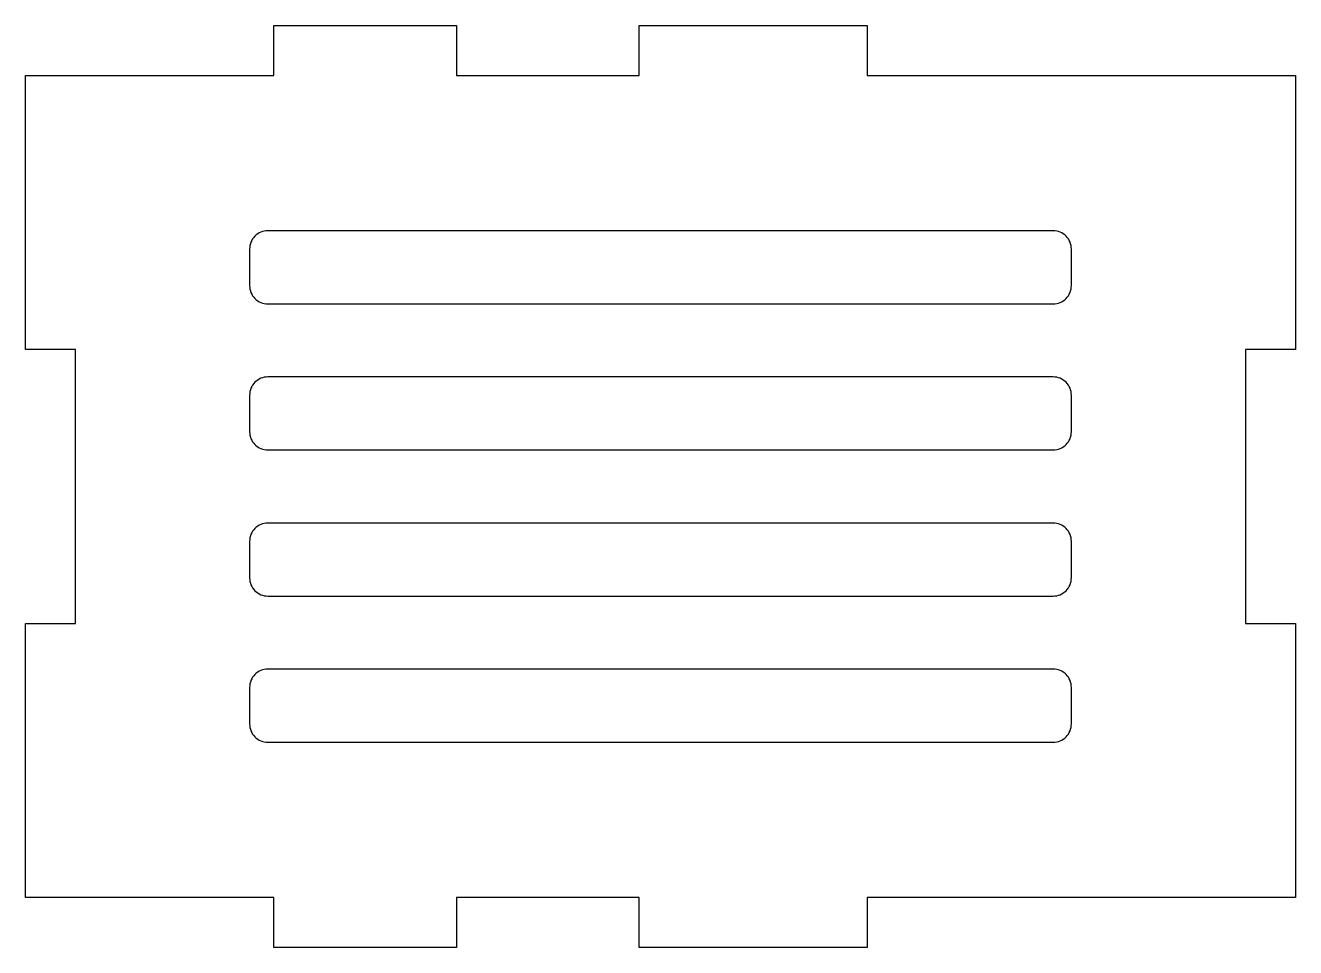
# Model space of a CAD drawing. Header units: millimetres. Extents: x -60 to 79, y -99 to 2.
import ezdxf

# ---------------------------------------------------------------- set-up
doc = ezdxf.new("R2010")
doc.units = ezdxf.units.MM
doc.layers.get('0').update_dxf_attribs({"linetype": 'CONTINUOUS'})

msp = doc.modelspace()

# ---------------------------------------------------------------- linework, layer by layer
msp.add_lwpolyline([(31.7, -3.5), (78.6, -3.5), (78.6, -33.5), (73.1, -33.5), (73.1, -63.5), (78.6, -63.5), (78.6, -93.5), (31.7, -93.5), (31.7, -99), (6.7, -99), (6.7, -93.5), (-13.3, -93.5), (-13.3, -99), (-33.3, -99), (-33.3, -93.5), (-60.5, -93.5), (-60.5, -63.5), (-55, -63.5), (-55, -33.5), (-60.5, -33.5), (-60.5, -3.5), (-33.3, -3.5), (-33.3, 2), (-13.3, 2), (-13.3, -3.5), (6.7, -3.5), (6.7, 2), (31.7, 2)], close=True)
for points in [[(-35.95, -22.5), (-35.95, -26.5, 0.414214), (-33.95, -28.5), (52.05, -28.5, 0.414214), (54.05, -26.5), (54.05, -22.5, 0.414214), (52.05, -20.5), (-33.95, -20.5, 0.414214)], [(-35.95, -38.5), (-35.95, -42.5, 0.414214), (-33.95, -44.5), (52.05, -44.5, 0.414214), (54.05, -42.5), (54.05, -38.5, 0.414214), (52.05, -36.5), (-33.95, -36.5, 0.414214)], [(-35.95, -54.5), (-35.95, -58.5, 0.414214), (-33.95, -60.5), (52.05, -60.5, 0.414214), (54.05, -58.5), (54.05, -54.5, 0.414214), (52.05, -52.5), (-33.95, -52.5, 0.414214)], [(-35.95, -70.5), (-35.95, -74.5, 0.414214), (-33.95, -76.5), (52.05, -76.5, 0.414214), (54.05, -74.5), (54.05, -70.5, 0.414214), (52.05, -68.5), (-33.95, -68.5, 0.414214)]]:
    msp.add_lwpolyline(points, format="xyb", close=True)

doc.saveas('drawing.dxf')
